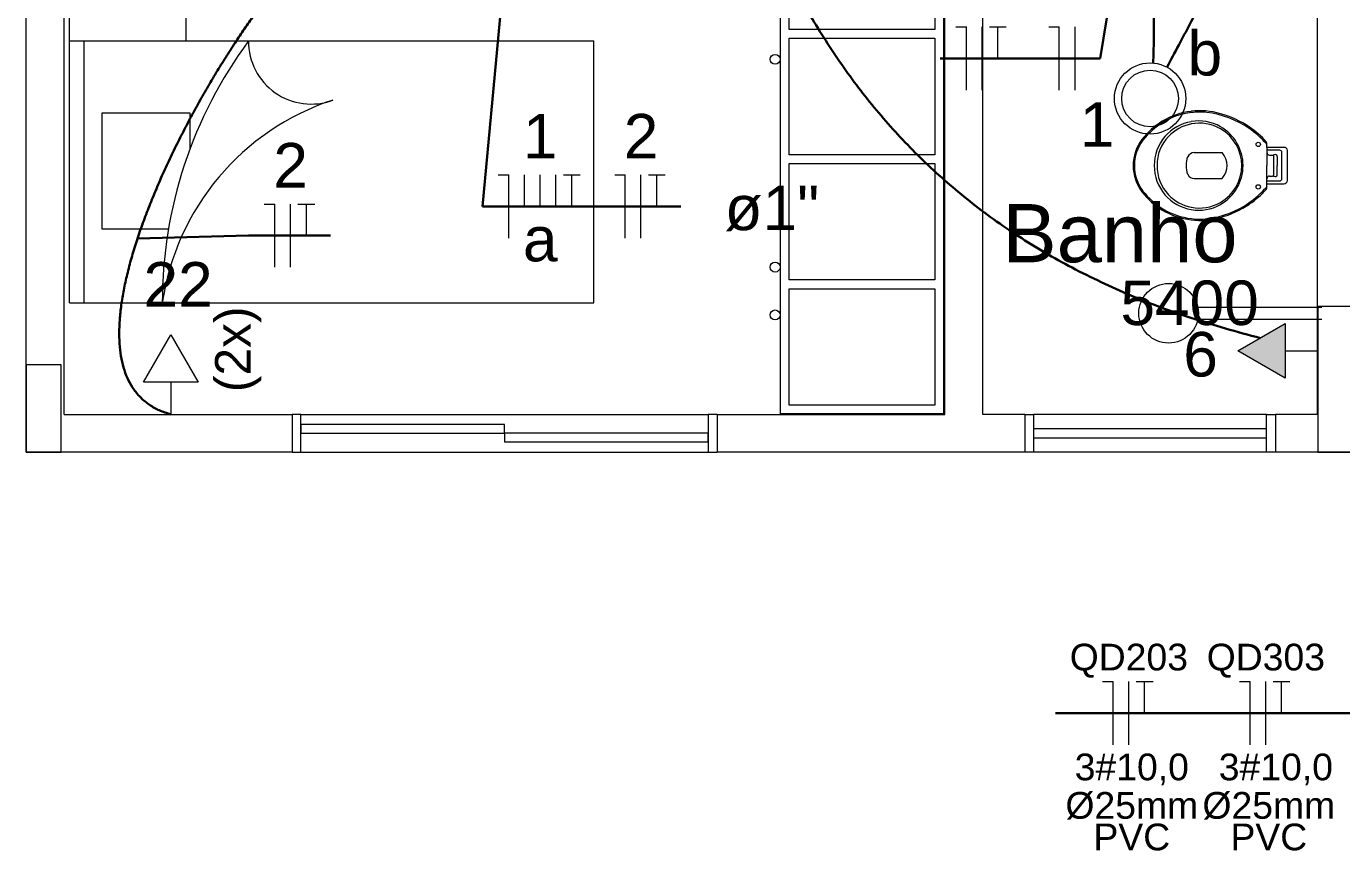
# Model space of a CAD drawing. Header units: inches. Extents: x -8.7 to 57.3, y -9.2 to 26.4.
# Drawn here: x -6.87 to -1.66, y -3.31 to -0.04 of the extents above; entities that cross this region are included whole.
import ezdxf
from ezdxf.enums import TextEntityAlignment as Align

# ---------------------------------------------------------------- set-up
doc = ezdxf.new("R2010")
doc.units = ezdxf.units.IN
doc.header["$MEASUREMENT"] = 0
for name, color, linetype, lineweight in [('BASE', 7, 'Continuous', 5), ('EL-Condutos', 8, 'Continuous', 30), ('EL-Fios', 1, 'Continuous', 20), ('EL-Textos fios', 7, 'Continuous', 30), ('EL-Textos pontos', 7, 'Continuous', 30), ('MOVEIS', 253, 'Continuous', 20), ('P-SIMBOL', 5, 'Continuous', 20), ('TEXTO', 7, 'Continuous', 20)]:
    doc.layers.add(name, color=color, linetype=linetype, lineweight=lineweight)
doc.styles.add('Arial', font='arial.ttf')

msp = doc.modelspace()

# ---------------------------------------------------------------- hatches: boundary and pattern name
at = {"layer": 'P-SIMBOL', "linetype": 'Continuous'}
msp.add_hatch(color=256, dxfattribs=at).paths.add_polyline_path([(-1.8818, -1.2208), (-2.0693, -1.3291), (-1.8818, -1.4373)])

# ---------------------------------------------------------------- linework, layer by layer
at = {"layer": 'BASE'}
for p, q in [((-6.8708, -1.7305), (-6.8708, 2.5155)), ((-6.7208, -1.5805), (-6.7208, 1.881)), ((-3.2308, -1.5805), (-3.2308, 1.011)), ((-3.0808, -1.5805), (-3.0808, 0.9235)), ((-1.7537, -1.5805), (-1.7537, 0.9235)), ((-6.7208, -1.5805), (-5.8178, -1.5805)), ((-5.8178, -1.5805), (-5.8178, -1.7305)), ((-4.1333, -1.5805), (-3.2308, -1.5805)), ((-4.1333, -1.5805), (-4.1333, -1.7305)), ((-2.9133, -1.5805), (-3.0808, -1.5805)), ((-2.9133, -1.5805), (-2.9133, -1.7305)), ((-1.7537, -1.5805), (-1.9207, -1.5805)), ((-1.9207, -1.5805), (-1.9207, -1.7305)), ((-5.8178, -1.7305), (-6.8708, -1.7305)), ((-2.9133, -1.7305), (-4.1333, -1.7305)), ((-1.6038, -1.7305), (-1.9207, -1.7305))]:
    msp.add_line(p, q, dxfattribs=at)
at = {"layer": 'BASE', "linetype": 'Continuous'}
for p, q in [((-5.7833, -1.5805), (-4.1682, -1.5805)), ((-1.9558, -1.5805), (-2.8788, -1.5805)), ((-5.7833, -1.7305), (-4.1682, -1.7305)), ((-1.9558, -1.7305), (-2.8788, -1.7305))]:
    msp.add_line(p, q, dxfattribs=at)
at = {"layer": 'BASE'}
for points in [[(-1.7532, -1.7305), (-1.6838, -1.7305), (-1.6147, -1.7305), (-1.6147, -1.442), (-1.6147, -1.1535), (-1.6838, -1.1535), (-1.7532, -1.1535), (-1.7532, -1.442), (-1.7532, -1.7305), (-1.7532, -1.7305)], [(-6.8708, -1.7305), (-6.8018, -1.7305), (-6.7323, -1.7305), (-6.7323, -1.5575), (-6.7323, -1.3845), (-6.8018, -1.3845), (-6.8708, -1.3845), (-6.8708, -1.5575), (-6.8708, -1.7305), (-6.8708, -1.7305)]]:
    msp.add_lwpolyline(points, close=True, dxfattribs=at)
at = {"layer": 'BASE', "linetype": 'Continuous'}
for points in [[(-5.8178, -1.7305), (-5.7833, -1.7305), (-5.7833, -1.5805), (-5.8178, -1.5805)], [(-4.1333, -1.5805), (-4.1682, -1.5805), (-4.1682, -1.7305), (-4.1333, -1.7305)], [(-2.9133, -1.5805), (-2.8788, -1.5805), (-2.8788, -1.7305), (-2.9133, -1.7305)], [(-1.9207, -1.7305), (-1.9558, -1.7305), (-1.9558, -1.5805), (-1.9207, -1.5805)]]:
    msp.add_lwpolyline(points, dxfattribs=at)
for points in [[(-5.7833, -1.6555), (-4.9757, -1.6555), (-4.9757, -1.621), (-5.7833, -1.621), (-5.7833, -1.6555), (-5.7833, -1.6555)], [(-4.9757, -1.69), (-4.1682, -1.69), (-4.1682, -1.6555), (-4.9757, -1.6555), (-4.9757, -1.69), (-4.9757, -1.69)], [(-1.9558, -1.638), (-2.8788, -1.638), (-2.8788, -1.673), (-1.9558, -1.673), (-1.9558, -1.638), (-1.9558, -1.638)]]:
    msp.add_lwpolyline(points, close=True, dxfattribs=at)
at = {"layer": 'EL-Condutos', "linetype": 'Continuous'}
for points in [[(-4.9194, 5.8354), (-4.8488, 5.5099), (-4.7867, 5.1858), (-4.7319, 4.8636), (-4.6835, 4.5437), (-4.6401, 4.2268), (-4.6008, 3.9132), (-4.5645, 3.6036), (-4.5299, 3.2983), (-4.4961, 2.998), (-4.4619, 2.7031), (-4.4261, 2.4141), (-4.3877, 2.1315), (-4.3456, 1.8559), (-4.2986, 1.5877), (-4.2457, 1.3275), (-4.1857, 1.0757), (-4.1175, 0.8329), (-4.04, 0.5995), (-3.9521, 0.3761), (-3.8527, 0.1632), (-3.7406, -0.0387), (-3.6148, -0.2292), (-3.4742, -0.4076), (-3.3175, -0.5736), (-3.1438, -0.7265), (-2.9519, -0.866), (-2.7407, -0.9914), (-2.5091, -1.1023), (-2.256, -1.1982), (-1.9802, -1.2785)], [(-2.793, 1.6361), (-2.76, 1.5941), (-2.7289, 1.5483), (-2.6994, 1.4992), (-2.6716, 1.4468), (-2.6455, 1.3915), (-2.6209, 1.3336), (-2.5979, 1.2732), (-2.5764, 1.2107), (-2.5564, 1.1463), (-2.5379, 1.0803), (-2.5207, 1.0128), (-2.5049, 0.9443), (-2.4904, 0.8749), (-2.4771, 0.8049), (-2.4651, 0.7345), (-2.4543, 0.6641), (-2.4446, 0.5938), (-2.4361, 0.5239), (-2.4286, 0.4547), (-2.4221, 0.3864), (-2.4167, 0.3193), (-2.4121, 0.2537), (-2.4085, 0.1898), (-2.4058, 0.1278), (-2.4038, 0.0681), (-2.4027, 0.0108), (-2.4023, -0.0437), (-2.4026, -0.0952), (-2.4036, -0.1435), (-2.4052, -0.1883)], [(-2.3508, -0.2055), (-2.3039, -0.1175), (-2.2599, -0.034), (-2.2188, 0.0453), (-2.1807, 0.1203), (-2.1454, 0.1912), (-2.113, 0.2582), (-2.0835, 0.3212), (-2.0569, 0.3804), (-2.0331, 0.436), (-2.0123, 0.4879), (-1.9944, 0.5363), (-1.9793, 0.5813), (-1.9672, 0.623), (-1.9579, 0.6616), (-1.9515, 0.6969), (-1.9479, 0.7293), (-1.9473, 0.7588), (-1.9495, 0.7855), (-1.9546, 0.8095), (-1.9626, 0.8308), (-1.9735, 0.8497), (-1.9872, 0.8661), (-2.0038, 0.8803), (-2.0232, 0.8922), (-2.0456, 0.902), (-2.0708, 0.9098), (-2.0988, 0.9158), (-2.1297, 0.9198), (-2.1635, 0.9222), (-2.2002, 0.923)], [(-6.2985, -1.5805), (-6.3439, -1.5642), (-6.3831, -1.5423), (-6.4162, -1.5152), (-6.4436, -1.4832), (-6.4654, -1.4466), (-6.482, -1.4057), (-6.4935, -1.3608), (-6.5003, -1.3123), (-6.5025, -1.2604), (-6.5004, -1.2055), (-6.4943, -1.1479), (-6.4844, -1.0879), (-6.4709, -1.0259), (-6.4542, -0.962), (-6.4344, -0.8967), (-6.4117, -0.8303), (-6.3865, -0.7631), (-6.359, -0.6954), (-6.3295, -0.6274), (-6.2981, -0.5596), (-6.2651, -0.4923), (-6.2308, -0.4257), (-6.1954, -0.3602), (-6.1591, -0.296), (-6.1223, -0.2336), (-6.0852, -0.1732), (-6.0479, -0.1151), (-6.0108, -0.0596), (-5.9741, -0.0071), (-5.938, 0.0421)]]:
    msp.add_spline(points, degree=3, dxfattribs=at)
at = {"layer": 'EL-Fios', "color": 5}
for p, q in [((-3.1871, -0.0454), (-3.1454, -0.0454)), ((-3.1454, -0.2954), (-3.1454, -0.0454)), ((-3.0829, -0.2954), (-3.0829, -0.0454)), ((-3.0537, -0.0454), (-2.9871, -0.0454)), ((-3.0204, -0.1704), (-3.0204, -0.0454)), ((-2.819, -0.0454), (-2.7774, -0.0454)), ((-2.7774, -0.2954), (-2.7774, -0.0454)), ((-2.7149, -0.2954), (-2.7149, -0.0454)), ((-5.0008, -0.6318), (-4.9592, -0.6318)), ((-4.9592, -0.8818), (-4.9592, -0.6318)), ((-4.8967, -0.7568), (-4.8967, -0.6318)), ((-4.8342, -0.7568), (-4.8342, -0.6318)), ((-4.7717, -0.7568), (-4.7717, -0.6318)), ((-4.7425, -0.6318), (-4.6759, -0.6318)), ((-4.7092, -0.7568), (-4.7092, -0.6318)), ((-4.539, -0.6318), (-4.4974, -0.6318)), ((-4.4974, -0.8818), (-4.4974, -0.6318)), ((-4.4349, -0.8818), (-4.4349, -0.6318)), ((-4.4057, -0.6318), (-4.3391, -0.6318)), ((-4.3724, -0.7568), (-4.3724, -0.6318)), ((-5.9276, -0.7469), (-5.8859, -0.7469)), ((-5.8859, -0.9969), (-5.8859, -0.7469)), ((-5.8234, -0.9969), (-5.8234, -0.7469)), ((-5.7942, -0.7469), (-5.7276, -0.7469)), ((-5.7609, -0.8719), (-5.7609, -0.7469)), ((-2.6058, -2.6395), (-2.5642, -2.6395)), ((-2.5642, -2.8895), (-2.5642, -2.6395)), ((-2.5017, -2.8895), (-2.5017, -2.6395)), ((-2.4725, -2.6395), (-2.4058, -2.6395)), ((-2.4392, -2.7645), (-2.4392, -2.6395)), ((-2.0629, -2.6395), (-2.0212, -2.6395)), ((-2.0212, -2.8895), (-2.0212, -2.6395)), ((-1.9587, -2.8895), (-1.9587, -2.6395)), ((-1.9295, -2.6395), (-1.8629, -2.6395)), ((-1.8962, -2.7645), (-1.8962, -2.6395))]:
    msp.add_line(p, q, dxfattribs=at)
at = {"layer": 'EL-Textos fios'}
for p, q in [((-2.4651, 0.7345), (-2.6154, -0.1704)), ((-4.9787, 0.1513), (-5.0633, -0.7568)), ((-2.6154, -0.1704), (-3.2496, -0.1704)), ((-5.0633, -0.7568), (-4.2766, -0.7568)), ((-6.43, -0.8836), (-5.9901, -0.8719)), ((-5.9901, -0.8719), (-5.6651, -0.8719)), ((-1.0816, -2.7645), (-2.792, -2.7645))]:
    msp.add_line(p, q, dxfattribs=at)
at = {"layer": 'MOVEIS'}
for p, q in [((-6.6993, -1.139), (-6.6993, 1.63)), ((-6.2378, -0.1005), (-6.2378, 0.5915)), ((-6.6993, -0.1005), (-4.6222, -0.1005)), ((-6.6418, -1.139), (-6.6418, -0.1005)), ((-4.6222, -1.139), (-4.6222, -0.1005)), ((-1.9543, -0.5145), (-1.9543, -0.5085)), ((-1.9543, -0.5225), (-1.9543, -0.5145)), ((-2.1317, -0.5435), (-2.2422, -0.5435)), ((-1.9543, -0.5225), (-1.9543, -0.5945)), ((-1.8873, -0.5225), (-1.9543, -0.5225)), ((-1.9033, -0.534), (-1.9543, -0.534)), ((-1.9447, -0.553), (-1.9323, -0.553)), ((-1.9267, -0.5945), (-1.9267, -0.5535)), ((-1.9138, -0.5585), (-1.9138, -0.5945)), ((-1.8947, -0.5945), (-1.8947, -0.543)), ((-1.8733, -0.5945), (-1.8733, -0.535)), ((-1.9543, -0.667), (-1.9543, -0.5945)), ((-1.9267, -0.6355), (-1.9267, -0.5945)), ((-1.9138, -0.631), (-1.9138, -0.5945)), ((-1.8947, -0.6465), (-1.8947, -0.5945)), ((-1.8733, -0.654), (-1.8733, -0.5945)), ((-2.2422, -0.646), (-2.1317, -0.646)), ((-1.9543, -0.655), (-1.9033, -0.655)), ((-1.9543, -0.667), (-1.8873, -0.667)), ((-1.9543, -0.6745), (-1.9543, -0.667)), ((-1.9543, -0.6805), (-1.9543, -0.6745)), ((-1.9447, -0.636), (-1.9323, -0.636)), ((-6.6993, -1.139), (-4.6222, -1.139)), ((-1.7372, -1.157), (-2.2277, -1.157)), ((-2.2277, -1.203), (-1.7372, -1.203))]:
    msp.add_line(p, q, dxfattribs=at)
for points in [[(-3.2363, -1.5785), (-3.8822, -1.5785), (-3.8822, 0.4405), (-3.2363, 0.4405), (-3.2363, -1.5785), (-3.2363, -1.5785)], [(-3.2708, -0.0555), (-3.8478, -0.0555), (-3.8478, 0.406), (-3.2708, 0.406), (-3.2708, -0.0555), (-3.2708, -0.0555)], [(-3.2708, -0.5515), (-3.8478, -0.5515), (-3.8478, -0.09), (-3.2708, -0.09), (-3.2708, -0.5515), (-3.2708, -0.5515)], [(-3.2708, -1.0475), (-3.8478, -1.0475), (-3.8478, -0.586), (-3.2708, -0.586), (-3.2708, -1.0475), (-3.2708, -1.0475)], [(-3.2708, -1.544), (-3.8478, -1.544), (-3.8478, -1.0825), (-3.2708, -1.0825), (-3.2708, -1.544), (-3.2708, -1.544)]]:
    msp.add_lwpolyline(points, close=True, dxfattribs=at)
for points in [[(-6.5698, -0.847), (-6.5698, -0.3855), (-6.2233, -0.3855), (-6.2233, -0.532)], [(-6.3078, -0.847), (-6.5698, -0.847)]]:
    msp.add_lwpolyline(points, dxfattribs=at)
for centre, radius in [((-3.9032, -0.1735), 0.0196), ((-1.9888, -0.5105), 0.00865), ((-1.9888, -0.679), 0.00865), ((-3.9032, -0.997), 0.0196), ((-2.3438, -1.18), 0.1181), ((-3.9032, -1.1865), 0.0196)]:
    msp.add_circle(centre, radius, dxfattribs=at)
for centre, radius, start, end in [((-4.5892, -1.1375), 1.7428, 143.498, 180.057), ((-5.7427, -0.1035), 0.2474, 179.37, 290.574), ((-5.3447, -1.283), 0.9978, 108.169, 171.7), ((-2.2218, -0.664), 0.2861, 96.483, 121.073), ((-2.2218, -0.664), 0.281, 96.4778, 121.067), ((-2.2197, -0.658), 0.2807, 73.2378, 97.0453), ((-2.2197, -0.658), 0.2755, 84.2407, 97.0506), ((-2.2403, -0.7625), 0.3816, 55.8497, 82.7065), ((-2.2403, -0.7625), 0.3868, 55.8476, 74.7475), ((-2.2067, -0.682), 0.3093, 121.681, 141.84), ((-2.2067, -0.682), 0.3041, 121.686, 141.83), ((-2.2228, -0.5985), 0.1806, 100.028, 138.778), ((-2.2228, -0.5925), 0.1658, 100.808, 136.926), ((-2.2237, -0.586), 0.1682, 59.7019, 100.446), ((-2.2218, -0.594), 0.1675, 60.1948, 101.066), ((-2.2268, -0.5955), 0.1781, 0.2488, 60.3441), ((-2.2222, -0.5945), 0.168, 359.888, 60.0886), ((-2.2323, -0.747), 0.3645, 40.7546, 55.5359), ((-2.2323, -0.747), 0.3697, 41.9479, 55.5381), ((-2.3127, -0.5945), 0.1719, 143.002, 180.128), ((-2.3127, -0.5945), 0.1667, 143.02, 180.128), ((-2.2243, -0.5945), 0.1768, 139.336, 180.055), ((-2.2258, -0.5925), 0.164, 136.228, 180.664), ((-1.9658, -0.5085), 0.0117, 358.309, 45.2439), ((-1.9647, -0.516), 0.0109, 6.988, 38.6516), ((-2.1772, -0.5945), 0.0976, 159.222, 200.778), ((-2.2428, -0.571), 0.0278, 89.1095, 156.49), ((-2.1913, -0.5945), 0.0788, 319.312, 40.6882), ((-1.9443, -0.5435), 0.0096, 184.718, 267.985), ((-1.9332, -0.5395), 0.0137, 274.052, 294.02), ((-1.9223, -0.566), 0.0151, 70.6125, 109.658), ((-1.9203, -0.5585), 0.00683, 43.936, 67.4017), ((-1.9212, -0.558), 0.00769, 357.957, 36.1023), ((-1.9033, -0.5425), 0.0084, 358.275, 91.725), ((-1.8867, -0.536), 0.0136, 3.6802, 91.2989), ((-2.3127, -0.595), 0.1719, 179.872, 216.998), ((-2.3127, -0.595), 0.1667, 179.872, 216.98), ((-2.2243, -0.595), 0.1768, 179.945, 220.664), ((-2.2258, -0.5965), 0.164, 179.336, 223.772), ((-2.2268, -0.594), 0.1781, 299.656, 359.751), ((-2.2222, -0.595), 0.168, 299.911, 0.1122), ((-2.2428, -0.618), 0.0278, 203.51, 270.891), ((-1.9647, -0.6735), 0.0109, 321.348, 353.012), ((-1.9443, -0.646), 0.0096, 92.0149, 175.282), ((-1.9332, -0.65), 0.0137, 65.9796, 85.9479), ((-1.9223, -0.623), 0.0151, 250.342, 289.388), ((-1.9203, -0.631), 0.00683, 292.598, 316.064), ((-1.9212, -0.6315), 0.00769, 323.898, 2.0429), ((-1.9033, -0.647), 0.0084, 268.275, 1.725), ((-1.8867, -0.653), 0.0136, 268.701, 356.32), ((-2.2067, -0.5075), 0.3093, 218.16, 238.319), ((-2.2067, -0.5075), 0.3041, 218.17, 238.314), ((-2.2228, -0.591), 0.1806, 221.222, 259.972), ((-2.2228, -0.597), 0.1658, 223.074, 259.192), ((-2.2323, -0.442), 0.3645, 304.464, 319.245), ((-2.2323, -0.442), 0.3697, 304.462, 318.052), ((-1.9658, -0.681), 0.0117, 314.756, 1.6914), ((-2.2218, -0.5255), 0.2861, 238.927, 263.517), ((-2.2218, -0.5255), 0.281, 238.933, 263.522), ((-2.2237, -0.6035), 0.1682, 259.554, 300.298), ((-2.2218, -0.5955), 0.1675, 258.934, 299.805), ((-2.2403, -0.427), 0.3816, 277.293, 304.15), ((-2.2403, -0.427), 0.3868, 285.252, 304.152), ((-2.2197, -0.5315), 0.2807, 262.955, 286.762), ((-2.2197, -0.5315), 0.2755, 262.949, 275.759)]:
    msp.add_arc(centre, radius, start, end, dxfattribs=at)
at = {"layer": 'P-SIMBOL'}
for p, q in [((-2.0693, -1.3291), (-1.8818, -1.2208)), ((-1.8818, -1.2208), (-1.8818, -1.4373)), ((-6.4068, -1.4525), (-6.2985, -1.265)), ((-6.2985, -1.265), (-6.1903, -1.4525)), ((-1.8818, -1.4373), (-2.0693, -1.3291)), ((-1.8818, -1.3291), (-1.7537, -1.3291)), ((-6.1903, -1.4525), (-6.4068, -1.4525)), ((-6.2985, -1.4525), (-6.2985, -1.5805))]:
    msp.add_line(p, q, dxfattribs=at)
for radius in [0.1412, 0.1125]:
    msp.add_circle((-2.4173, -0.3288), radius, dxfattribs=at)

# ---------------------------------------------------------------- texts
at = {"layer": 'EL-Textos fios', "style": 'Arial'}
for s, p in [('1', (-4.8342, -0.6195)), ('2', (-4.4347, -0.6195)), ('2', (-5.8232, -0.7345)), ('a', (-4.8342, -1.027))]:
    msp.add_text(s, height=0.1765, dxfattribs=at).set_placement(p, align=Align.BOTTOM_CENTER)
msp.add_text('ø1"', height=0.1765, dxfattribs=at).set_placement((-4.1037, -0.9035), align=Align.BOTTOM_LEFT)
at = {"layer": 'EL-Textos pontos', "style": 'Arial'}
for s, p in [('b', (-2.2003, -0.2905)), ('1', (-2.6273, -0.573)), ('22', (-6.2693, -1.2065)), ('5400', (-2.2607, -1.2795)), ('6', (-2.2172, -1.4835))]:
    msp.add_text(s, height=0.1765, dxfattribs=at).set_placement(p, align=Align.BOTTOM_CENTER)
at = {"layer": 'P-SIMBOL', "style": 'Arial'}
msp.add_text('(2x)', height=0.1412, rotation=90, dxfattribs=at).set_placement((-5.9392, -1.4925), align=Align.BOTTOM_LEFT)
at = {"layer": 'TEXTO', "style": 'Arial'}
for s, height, p in [('Banho', 0.23076, (-2.5368, -1.047)), ('QD203', 0.1059, (-2.5015, -2.627)), ('QD303', 0.1059, (-1.9586, -2.627)), ('3#10,0', 0.1059, (-2.4898, -3.0624)), ('3#10,0', 0.1059, (-1.9189, -3.0624)), ('%%C25mm', 0.1059, (-2.4898, -3.2147)), ('%%C25mm', 0.1059, (-1.9468, -3.2147)), ('PVC', 0.1059, (-2.4898, -3.3398)), ('PVC', 0.1059, (-1.9468, -3.3398))]:
    msp.add_text(s, height=height, dxfattribs=at).set_placement(p, align=Align.BOTTOM_CENTER)

doc.saveas('drawing.dxf')
